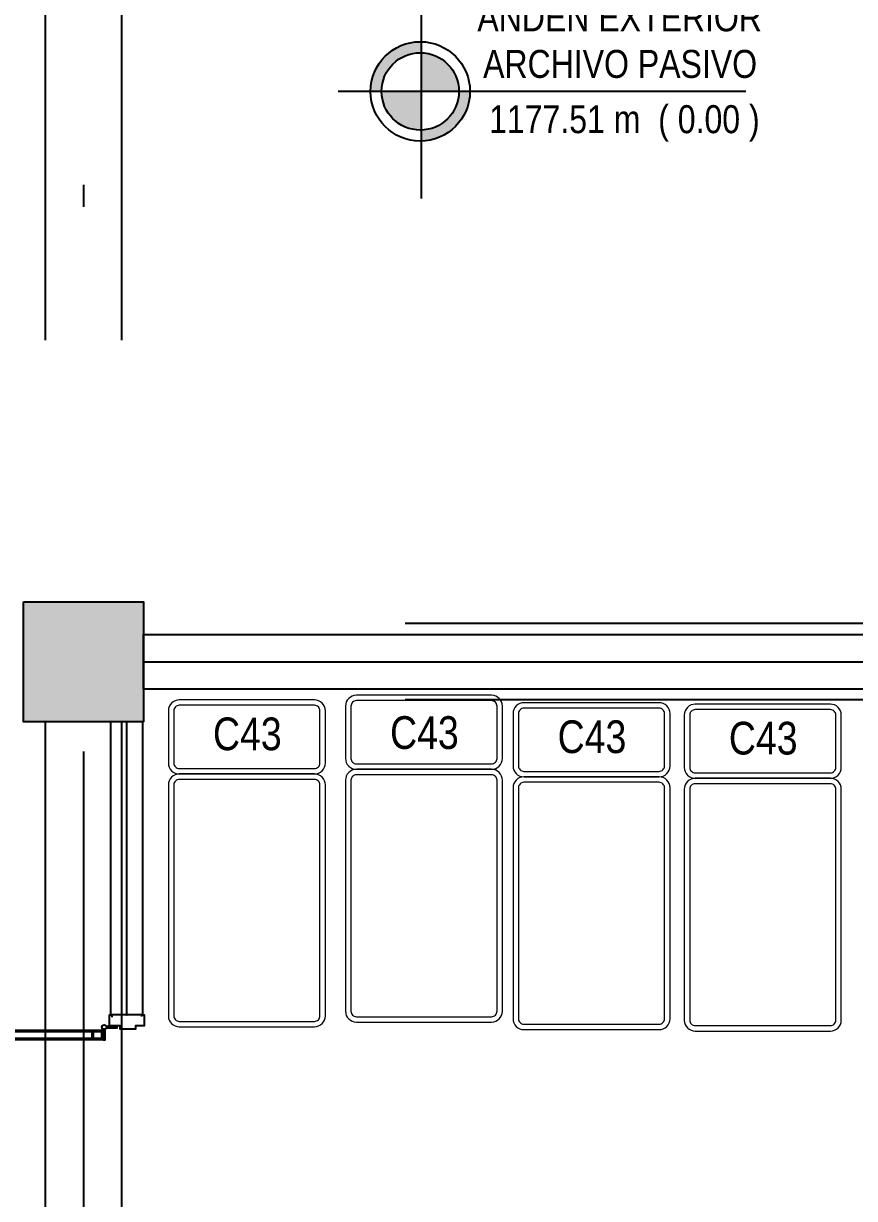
# Model space of a CAD drawing. Extents: x -28 to 131, y -33 to 63.
# Drawn here: x -0.27 to 3.54, y 14.66 to 20.05 of the extents above; entities that cross this region are included whole.
import ezdxf

# ---------------------------------------------------------------- set-up
doc = ezdxf.new("R2010")
doc.units = 0
doc.header["$LTSCALE"] = 10
doc.header["$PDSIZE"] = 0.1
for name, pattern in [('DASHDOT', [1, 0.5, -0.25, 0, -0.25]), ('DASHDOT2', [12.7, 6.35, -3.175, 0, -3.175]), ('HIDDEN', [0.375, 0.25, -0.125]), ('HIDDEN2', [0.1875, 0.125, -0.0625])]:
    doc.linetypes.add(name, pattern=pattern)
for name, color, linetype in [('arq-columnas', 6, 'Continuous'), ('arq-ejes', 251, 'DASHDOT2'), ('arq-ejes-principales', 1, 'DASHDOT'), ('arq-equipamiento', 1, 'Continuous'), ('arq-hatch', 252, 'Continuous'), ('arq-muro', 5, 'Continuous'), ('arq-niveles', 1, 'Continuous'), ('arq-pared mamposteria', 4, 'Continuous'), ('arq-puertas', 1, 'Continuous'), ('arq-text-equipamiento', 2, 'Continuous'), ('arq-vigas', 251, 'HIDDEN')]:
    doc.layers.add(name, color=color, linetype=linetype)
doc.layers.add('mv', color=191, linetype='Continuous', plot=False)
doc.styles.add('dape 2', font='ARIALN.TTF')

# ---------------------------------------------------------------- blocks, each defined once
blk = doc.blocks.new('C43')
at = {"color": 0, "lineweight": 0}
for points in [[(0, -0.31, 0.414214), (0.05, -0.36), (1.11, -0.36, 0.414214), (1.16, -0.31), (1.16, 0.31, 0.414214), (1.11, 0.36), (0.05, 0.36, 0.414214), (0, 0.31)], [(0.025, -0.31, 0.414214), (0.05, -0.335), (1.11, -0.335, 0.414214), (1.135, -0.31), (1.135, 0.31, 0.414214), (1.11, 0.335), (0.05, 0.335, 0.414214), (0.025, 0.31)], [(1.16, -0.31, 0.414214), (1.21, -0.36), (1.45, -0.36, 0.414214), (1.5, -0.31), (1.5, 0.31, 0.414214), (1.45, 0.36), (1.21, 0.36, 0.414214), (1.16, 0.31)], [(1.185, -0.31, 0.414214), (1.21, -0.335), (1.45, -0.335, 0.414214), (1.475, -0.31), (1.475, 0.31, 0.414214), (1.45, 0.335), (1.21, 0.335, 0.414214), (1.185, 0.31)]]:
    blk.add_lwpolyline(points, format="xyb", close=True, dxfattribs=at)
blk = doc.blocks.new('*U147')
for p, q in [((-0.179, 1.2554), (-0.179, 1.1584)), ((-0.1275, 1.2604), (-0.174, 1.2604)), ((-0.1275, 1.2654), (-0.1275, 1.2304)), ((-0.1225, 1.2654), (-0.1275, 1.2654)), ((-0.1225, 1.2929), (-0.1225, 1.2029)), ((-0.115, 1.2929), (-0.1225, 1.2929)), ((-0.07, 1.2929), (-0.0625, 1.2929)), ((-0.0625, 1.2929), (-0.0625, 1.2029)), ((-0.0625, 1.2654), (-0.0575, 1.2654)), ((-0.0575, 1.2654), (-0.0575, 1.2304)), ((-0.0575, 1.2604), (-0.011, 1.2604)), ((-0.006, 1.2554), (-0.006, 1.1584)), ((-0.169, 1.2334), (-0.169, 1.1668)), ((-0.1344, 1.2279), (-0.169, 1.2279)), ((-0.1275, 1.2354), (-0.167, 1.2354)), ((-0.1344, 1.2279), (-0.1275, 1.2354)), ((-0.1225, 1.2304), (-0.1275, 1.2304)), ((-0.115, 1.2029), (-0.1225, 1.2029)), ((-0.07, 1.2029), (-0.0625, 1.2029)), ((-0.0625, 1.2304), (-0.0575, 1.2304)), ((-0.0506, 1.2279), (-0.0575, 1.2354)), ((-0.0506, 1.2279), (-0.016, 1.2279)), ((-0.016, 1.2334), (-0.016, 1.1668)), ((-0.1298, 1.1389), (-0.179, 1.1584)), ((-0.128, 1.1423), (-0.169, 1.1668)), ((-0.128, 1.1423), (-0.1298, 1.1389)), ((-0.057, 1.1423), (-0.016, 1.1668)), ((-0.057, 1.1423), (-0.0552, 1.1389)), ((-0.0552, 1.1389), (-0.006, 1.1584))]:
    blk.add_line(p, q)
for points in [[(-0.115, 1.3179), (-0.07, 1.3179), (-0.07, 0.109), (-0.115, 0.109)], [(-0.0775, 1.2729), (-0.1075, 1.2729), (-0.1075, 1.3129), (-0.0775, 1.3129)], [(-0.1075, 0.159), (-0.0775, 0.159), (-0.0775, 1.2679), (-0.1075, 1.2679)], [(-0.0775, 0.154), (-0.1075, 0.154), (-0.1075, 0.114), (-0.0775, 0.114)]]:
    blk.add_lwpolyline(points, close=True)
for points in [[(-0.065, 0.109), (-0.115, 0.109), (-0.115, 0.099), (-0.065, 0.099)], [(-1.3127, -0.069), (-1.32, -0.069), (-1.32, -0.079), (-1.27, -0.079), (-1.27, -0.039), (-1.255, -0.039), (-1.255, 0.031), (-1.27, 0.031), (-1.27, 0.079), (-1.32, 0.079), (-1.32, 0.069), (-1.31, 0.069)], [(-0.0073, -0.069), (0, -0.069), (0, -0.079), (-0.05, -0.079), (-0.05, -0.039), (-0.065, -0.039), (-0.065, 0.031), (-0.05, 0.031), (-0.05, 0.079), (0, 0.079), (0, 0.069), (-0.01, 0.069)], [(-0.0513, 0.0953), (-0.0513, 0.0453), (-0.0613, 0.0453), (-0.0613, 0.0953)]]:
    blk.add_lwpolyline(points)
blk.add_circle((-0.0563, 0.104), 0.01)
at = {"color": 251, "linetype": 'HIDDEN2'}
blk.add_arc((-0.0563, 0.104), 1.214, 90, 180, dxfattribs=at)
for centre, radius, start, end in [((-0.174, 1.2554), 0.005, 90, 180), ((-0.011, 1.2554), 0.005, 360, 90), ((-0.167, 1.2334), 0.002, 90, 180)]:
    blk.add_arc(centre, radius, start, end)
at = {"layer": 'arq-puertas'}
blk.add_point((0, 0), dxfattribs=at)
at = {"layer": 'mv'}
blk.add_line((-0.07, 1.318), (-0.0563, 1.318), dxfattribs=at)
for p in [(-1.32, 0), (0, 0), (0, 0), (0, 0), (0, 0), (0, 0), (0, 0), (0, 0), (0, 0)]:
    blk.add_point(p, dxfattribs=at)

msp = doc.modelspace()

# ---------------------------------------------------------------- hatches: boundary and pattern name
at = {"layer": 'arq-niveles'}
h = msp.add_hatch(color=8, dxfattribs=at)
h.paths.add_polyline_path([(1.3675, 19.742, 0.414214), (1.545, 19.5645), (1.545, 19.742)])
h.paths.add_polyline_path([(1.545, 19.9194), (1.545, 19.742), (1.7224, 19.742, 0.414214)])
h.paths.add_polyline_path([(1.3171, 19.742), (1.3675, 19.742, -0.414214), (1.545, 19.9194), (1.545, 19.9699, 0.414214)])
h.paths.add_polyline_path([(1.545, 19.5645), (1.545, 19.5141, 0.414214), (1.7729, 19.742), (1.7224, 19.742, -0.414214)])

# ---------------------------------------------------------------- linework, layer by layer
at = {"layer": 'arq-columnas'}
msp.add_lwpolyline([(-0.275, 17.4), (0.275, 17.4), (0.275, 16.85), (-0.275, 16.85)], close=True, dxfattribs=at)
at = {"layer": 'arq-ejes', "linetype": 'DASHDOT'}
for p, q in [((0.275, 17.1243), (3.75, 17.1243)), ((0.199, 15.505), (0.199, 16.85))]:
    msp.add_line(p, q, dxfattribs=at)
at = {"layer": 'arq-ejes-principales'}
for p, q in [((0, 36.9128), (0, -2.6791)), ((-5.3809, 17.125), (59.9297, 17.125))]:
    msp.add_line(p, q, dxfattribs=at)
at = {"layer": 'arq-hatch'}
msp.add_solid([(-0.275, 17.4), (0.275, 17.4), (-0.275, 16.85), (0.275, 16.85)], dxfattribs=at)
at = {"layer": 'arq-muro'}
msp.add_lwpolyline([(3.75, 17), (0.275, 17), (0.275, 17.25), (3.75, 17.25)], close=True, dxfattribs=at)
at = {"layer": 'arq-niveles'}
for p, q in [((1.5497, 20.1253), (1.5497, 19.2509)), ((3.0387, 19.742), (1.1686, 19.742))]:
    msp.add_line(p, q, dxfattribs=at)
for radius in [0.2279, 0.1775]:
    msp.add_circle((1.545, 19.742), radius, dxfattribs=at)
at = {"layer": 'arq-pared mamposteria'}
for p, q in [((0.125, 15.505), (0.125, 16.85)), ((0.273, 16.85), (0.125, 16.85)), ((0.273, 15.505), (0.273, 16.85)), ((0.273, 15.505), (0.125, 15.505))]:
    msp.add_line(p, q, dxfattribs=at)
at = {"layer": 'arq-vigas'}
for p, q in [((-0.175, 24.85), (-0.175, 17.4)), ((0.175, 24.85), (0.175, 17.4)), ((7.725, 17.3), (0.275, 17.3)), ((7.725, 16.95), (0.275, 16.95)), ((-0.175, 16.85), (-0.175, 9.4)), ((0.175, 16.85), (0.175, 9.4))]:
    msp.add_line(p, q, dxfattribs=at)

# ---------------------------------------------------------------- block references
at = {"layer": 'arq-equipamiento', "rotation": 90}
for p in [(0.7497, 15.4502), (1.5619, 15.4716), (2.3305, 15.4371), (3.1159, 15.4305)]:
    msp.add_blockref('C43', p, dxfattribs=at)
at = {"layer": 'arq-puertas', "rotation": 90}
msp.add_blockref('*U147', (0.199, 15.505), dxfattribs=at)

# ---------------------------------------------------------------- texts
at = {"layer": 'arq-niveles', "color": 2, "style": 'dape 2'}
msp.add_text('1177.51 m  ( 0.00 )', height=0.128214, dxfattribs=at).set_placement((1.8606, 19.5504))
at = {"layer": 'arq-niveles', "color": 2, "insert": (1.6027, 20.1459), "char_height": 0.128214, "width": 1.711504, "attachment_point": 1, "style": 'dape 2'}
msp.add_mtext('\\pi0.20401;ANDÉN EXTERIOR\\P\\pi0.23047;ARCHIVO PASIVO', dxfattribs=at)
at = {"layer": 'arq-text-equipamiento', "color": 2, "char_height": 0.15, "width": 0.44803, "attachment_point": 1, "style": 'dape 2'}
for insert in [(1.4064, 16.8752), (0.5941, 16.8693), (2.175, 16.8562), (2.9604, 16.8496)]:
    msp.add_mtext('C43', dxfattribs=dict(at, insert=insert))

doc.saveas('drawing.dxf')
